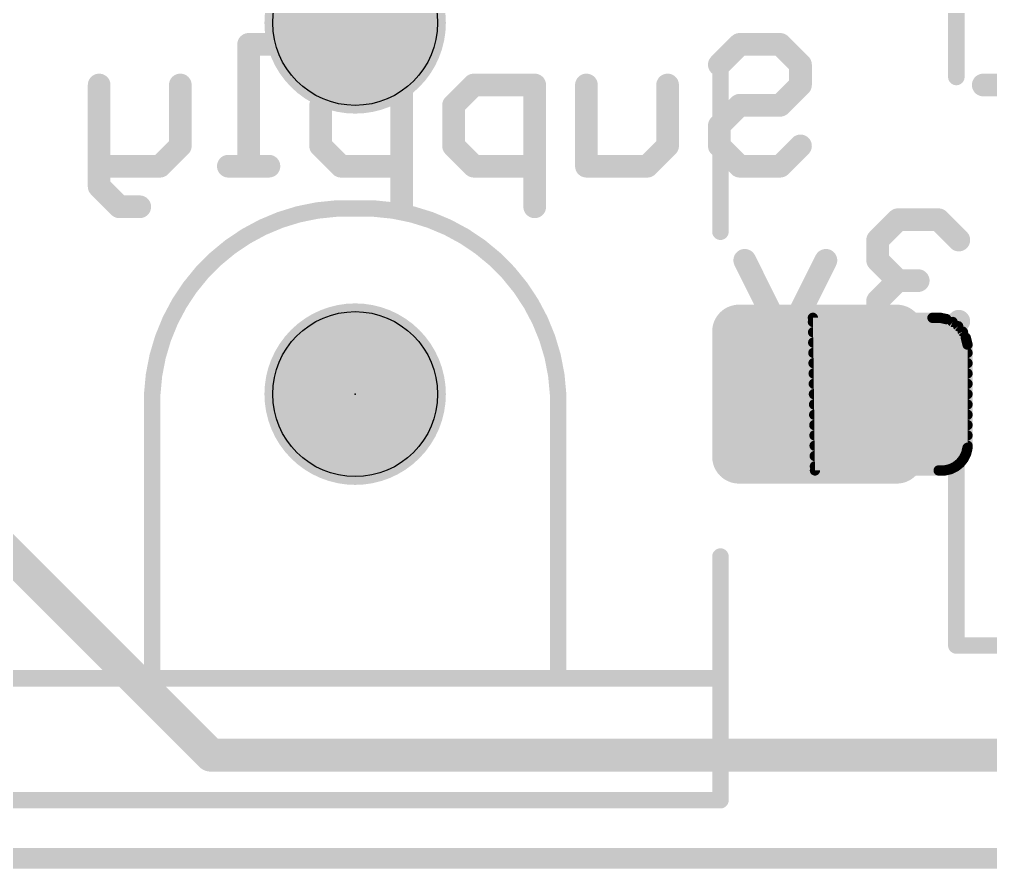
# Model space of a CAD drawing. Extents: x -128 to 56, y -3 to 18.
# Drawn here: x 14.15 to 26.12, y -0.13 to 10.33 of the extents above; entities that cross this region are included whole.
import ezdxf

# ---------------------------------------------------------------- set-up
doc = ezdxf.new("R2010")
doc.units = 0
for name, color, linetype in [('1', 12, 'CONTINUOUS'), ('16', 132, 'CONTINUOUS'), ('20', 53, 'CONTINUOUS'), ('21', 53, 'CONTINUOUS'), ('22', 53, 'CONTINUOUS'), ('23', 53, 'CONTINUOUS'), ('29', 253, 'CONTINUOUS'), ('30', 253, 'CONTINUOUS'), ('31', 253, 'CONTINUOUS'), ('51', 53, 'CONTINUOUS')]:
    doc.layers.add(name, color=color, linetype=linetype)

# ---------------------------------------------------------------- blocks, each defined once
blk = doc.blocks.new('RECT320000X384000R30')
at = {"const_width": 0.3}
blk.add_lwpolyline([(0.85, -0.9), (0.85, 0.9, 0.4142), (0.7, 1.05), (-0.7, 1.05, 0.4142), (-0.85, 0.9), (-0.85, -0.9, 0.4142), (-0.7, -1.05), (0.7, -1.05, 0.4142)], format="xyb", close=True, dxfattribs=at)
blk.add_solid([(-0.7254, -0.9254), (0.7254, -0.9254), (-0.7254, 0.9254), (0.7254, 0.9254)])
blk = doc.blocks.new('RECT352512X416512R30')
at = {"const_width": 0.3305}
blk.add_lwpolyline([(0.9364, -0.9711), (0.9364, 0.9711, 0.4142), (0.7711, 1.1364), (-0.7711, 1.1364, 0.4142), (-0.9364, 0.9711), (-0.9364, -0.9711, 0.4142), (-0.7711, -1.1364), (0.7711, -1.1364, 0.4142)], format="xyb", close=True, dxfattribs=at)
blk.add_solid([(-0.7965, -0.9965), (0.7965, -0.9965), (-0.7965, 0.9965), (0.7965, 0.9965)])

msp = doc.modelspace()

# ---------------------------------------------------------------- linework, layer by layer
at = {"layer": '1'}
for points, const_width in [([(12.7, 5.08), (16.51, 1.27)], 0.4064), ([(16.51, 1.27), (33.02, 1.27)], 0.4064), ([(54.61, 0), (0, 0)], 0.254)]:
    msp.add_lwpolyline(points, dxfattribs=dict(at, const_width=const_width))
at = {"layer": '1', "const_width": 0.2032}
for points in [[(16.51, 1.3716, 1), (16.51, 1.1684)], [(16.4382, 1.1982, 1), (16.5818, 1.3418)]]:
    msp.add_lwpolyline(points, format="xyb", dxfattribs=at)
at = {"layer": '16', "const_width": 0.254}
msp.add_lwpolyline([(54.61, 0), (0, 0)], dxfattribs=at)
at = {"layer": '20', "const_width": 0.2032}
msp.add_lwpolyline([(0, 0), (54.61, 0)], dxfattribs=at)
at = {"layer": '20'}
for centre in [(18.288, 10.287), (18.288, 5.715)]:
    msp.add_circle(centre, 1.016, dxfattribs=at)
at = {"layer": '21', "const_width": 0.2032}
for points in [[(25.694, 9.62), (25.694, 11.62)], [(22.788, 9.815), (22.788, 7.715)], [(15.788, 2.215), (15.788, 5.715)], [(20.788, 5.715), (20.788, 2.215)], [(25.694, 2.62), (25.694, 5.62)], [(22.788, 3.715), (22.788, 2.215)], [(25.694, 2.62), (30.694, 2.62)], [(13.788, 2.215), (15.788, 2.215)], [(15.788, 2.215), (20.788, 2.215)], [(20.788, 2.215), (22.788, 2.215)]]:
    msp.add_lwpolyline(points, dxfattribs=at)
at = {"layer": '21'}
for points, const_width in [([(22.8388, 9.815, 1), (22.7372, 9.815)], 0.1016), ([(25.6432, 9.62, 1), (25.7448, 9.62)], 0.1016), ([(18.288, 8.001, 0.4142), (15.788, 5.715)], 0.2032), ([(20.788, 5.715, 0.4142), (18.288, 8.001)], 0.2032), ([(18.2857, 8.0517, 1), (18.2903, 7.9503)], 0.1016), ([(18.2857, 7.9503, 1), (18.2903, 8.0517)], 0.1016), ([(22.7372, 7.715, 1), (22.8388, 7.715)], 0.1016), ([(15.8388, 5.715, 1), (15.7372, 5.715)], 0.1016), ([(15.7373, 5.7173, 1), (15.8387, 5.7127)], 0.1016), ([(20.8388, 5.715, 1), (20.7372, 5.715)], 0.1016), ([(20.7373, 5.7127, 1), (20.8387, 5.7173)], 0.1016), ([(25.7448, 5.62, 1), (25.6432, 5.62)], 0.1016), ([(22.8388, 3.715, 1), (22.7372, 3.715)], 0.1016), ([(25.694, 2.6708, 1), (25.694, 2.5692)], 0.1016), ([(25.6432, 2.62, 1), (25.7448, 2.62)], 0.1016), ([(15.788, 2.2658, 1), (15.788, 2.1642)], 0.1016), ([(15.788, 2.1642, 1), (15.788, 2.2658)], 0.1016), ([(20.788, 2.2658, 1), (20.788, 2.1642)], 0.1016), ([(20.788, 2.1642, 1), (20.788, 2.2658)], 0.1016), ([(22.788, 2.1642, 1), (22.788, 2.2658)], 0.1016), ([(15.7372, 2.215, 1), (15.8388, 2.215)], 0.1016), ([(20.7372, 2.215, 1), (20.8388, 2.215)], 0.1016), ([(22.7372, 2.215, 1), (22.8388, 2.215)], 0.1016)]:
    msp.add_lwpolyline(points, format="xyb", dxfattribs=dict(at, const_width=const_width))
at = {"layer": '22', "const_width": 0.2794}
for points in [[(17.2256, 10.0216), (16.9756, 10.0216)], [(16.9756, 10.0216), (16.9756, 8.5217)], [(22.7743, 9.7716), (23.0243, 10.0216)], [(23.0243, 10.0216), (23.5242, 10.0216)], [(23.5242, 10.0216), (23.7742, 9.7716)], [(23.7742, 9.7716), (23.7742, 9.5216)], [(15.1342, 9.5216), (15.1342, 8.2717)], [(16.1342, 9.5216), (16.1342, 8.7717)], [(18.1128, 9.5216), (17.8628, 9.2716)], [(18.8628, 9.5216), (18.1128, 9.5216)], [(18.8628, 8.0217), (18.8628, 9.5216)], [(19.75, 9.5216), (19.5, 9.2716)], [(20.4999, 9.5216), (19.75, 9.5216)], [(20.4999, 8.0217), (20.4999, 9.5216)], [(21.1371, 8.5217), (21.1371, 9.5216)], [(22.1371, 9.5216), (22.1371, 8.7717)], [(23.7742, 9.5216), (23.5242, 9.2716)], [(26.2757, 9.5216), (26.0257, 9.5216)], [(17.8628, 9.2716), (17.8628, 8.7717)], [(19.5, 9.2716), (19.5, 8.7717)], [(23.0243, 9.2716), (22.7743, 9.0217)], [(23.5242, 9.2716), (23.0243, 9.2716)], [(22.7743, 9.0217), (22.7743, 8.7717)], [(16.1342, 8.7717), (15.8842, 8.5217)], [(17.8628, 8.7717), (18.1128, 8.5217)], [(19.5, 8.7717), (19.75, 8.5217)], [(22.1371, 8.7717), (21.8871, 8.5217)], [(22.7743, 8.7717), (23.0243, 8.5217)], [(23.5242, 8.5217), (23.7742, 8.7717)], [(15.8842, 8.5217), (15.1342, 8.5217)], [(17.2256, 8.5217), (16.7256, 8.5217)], [(18.1128, 8.5217), (18.8628, 8.5217)], [(19.75, 8.5217), (20.4999, 8.5217)], [(21.8871, 8.5217), (21.1371, 8.5217)], [(23.0243, 8.5217), (23.5242, 8.5217)], [(15.1342, 8.2717), (15.3842, 8.0217)], [(15.3842, 8.0217), (15.6342, 8.0217)], [(24.9744, 7.8626), (24.7244, 7.6126)], [(25.4744, 7.8626), (24.9744, 7.8626)], [(25.7244, 7.6126), (25.4744, 7.8626)], [(24.7244, 7.6126), (24.7244, 7.3626)], [(23.5872, 6.3627), (23.0873, 7.3626)], [(24.0872, 7.3626), (23.5872, 6.3627)], [(24.7244, 7.3626), (24.9744, 7.1126)], [(24.9744, 7.1126), (24.7244, 6.8627)], [(24.9744, 7.1126), (25.2244, 7.1126)], [(24.7244, 6.8627), (24.7244, 6.6127)], [(24.7244, 6.6127), (24.9744, 6.3627)], [(25.4744, 6.3627), (25.7244, 6.6127)], [(24.9744, 6.3627), (25.4744, 6.3627)]]:
    msp.add_lwpolyline(points, dxfattribs=at)
at = {"layer": '22', "const_width": 0.1397}
for points in [[(16.9756, 10.0914, 1), (16.9756, 9.9517)], [(17.0455, 10.0216, 1), (16.9058, 10.0216)], [(17.2256, 9.9517, 1), (17.2256, 10.0914)], [(23.0243, 10.0914, 1), (23.0243, 9.9517)], [(23.0737, 9.9722, 1), (22.9749, 10.071)], [(23.5736, 10.071, 1), (23.4749, 9.9722)], [(23.5242, 9.9517, 1), (23.5242, 10.0914)], [(22.7249, 9.821, 1), (22.8237, 9.7222)], [(23.8441, 9.7716, 1), (23.7044, 9.7716)], [(23.7248, 9.7222, 1), (23.8236, 9.821)], [(15.2041, 9.5216, 1), (15.0644, 9.5216)], [(16.204, 9.5216, 1), (16.0643, 9.5216)], [(18.1128, 9.5915, 1), (18.1128, 9.4518)], [(18.1622, 9.4722, 1), (18.0634, 9.571)], [(18.9326, 9.5216, 1), (18.7929, 9.5216)], [(18.8628, 9.4518, 1), (18.8628, 9.5915)], [(19.75, 9.5915, 1), (19.75, 9.4518)], [(19.7994, 9.4722, 1), (19.7006, 9.571)], [(20.5698, 9.5216, 1), (20.4301, 9.5216)], [(20.4999, 9.4518, 1), (20.4999, 9.5915)], [(21.207, 9.5216, 1), (21.0673, 9.5216)], [(22.2069, 9.5216, 1), (22.0672, 9.5216)], [(23.7044, 9.5216, 1), (23.8441, 9.5216)], [(23.8236, 9.4722, 1), (23.7248, 9.571)], [(26.0257, 9.5915, 1), (26.0257, 9.4518)], [(17.8134, 9.321, 1), (17.9122, 9.2222)], [(17.9327, 9.2716, 1), (17.793, 9.2716)], [(19.5698, 9.2716, 1), (19.4301, 9.2716)], [(19.4506, 9.321, 1), (19.5494, 9.2222)], [(23.0243, 9.3415, 1), (23.0243, 9.2018)], [(23.0737, 9.2222, 1), (22.9749, 9.321)], [(23.4749, 9.321, 1), (23.5736, 9.2222)], [(23.5242, 9.2018, 1), (23.5242, 9.3415)], [(22.8442, 9.0217, 1), (22.7045, 9.0217)], [(22.7249, 9.0711, 1), (22.8237, 8.9723)], [(16.1836, 8.7223, 1), (16.0848, 8.8211)], [(17.9122, 8.8211, 1), (17.8134, 8.7223)], [(19.5494, 8.8211, 1), (19.4506, 8.7223)], [(22.1865, 8.7223, 1), (22.0877, 8.8211)], [(22.8237, 8.8211, 1), (22.7249, 8.7223)], [(23.8236, 8.7223, 1), (23.7248, 8.8211)], [(16.0643, 8.7717, 1), (16.204, 8.7717)], [(17.793, 8.7717, 1), (17.9327, 8.7717)], [(19.4301, 8.7717, 1), (19.5698, 8.7717)], [(22.0672, 8.7717, 1), (22.2069, 8.7717)], [(22.7045, 8.7717, 1), (22.8442, 8.7717)], [(15.1342, 8.5916, 1), (15.1342, 8.4519)], [(15.8348, 8.5711, 1), (15.9336, 8.4723)], [(15.8842, 8.4519, 1), (15.8842, 8.5916)], [(16.7256, 8.5916, 1), (16.7256, 8.4519)], [(17.2256, 8.4519, 1), (17.2256, 8.5916)], [(18.1128, 8.5916, 1), (18.1128, 8.4519)], [(18.0634, 8.4723, 1), (18.1622, 8.5711)], [(18.8628, 8.4519, 1), (18.8628, 8.5916)], [(19.75, 8.5916, 1), (19.75, 8.4519)], [(19.7006, 8.4723, 1), (19.7994, 8.5711)], [(20.4999, 8.4519, 1), (20.4999, 8.5916)], [(21.1371, 8.5916, 1), (21.1371, 8.4519)], [(21.8377, 8.5711, 1), (21.9365, 8.4723)], [(21.8871, 8.4519, 1), (21.8871, 8.5916)], [(23.0243, 8.5916, 1), (23.0243, 8.4519)], [(22.9749, 8.4723, 1), (23.0737, 8.5711)], [(23.4749, 8.5711, 1), (23.5736, 8.4723)], [(23.5242, 8.4519, 1), (23.5242, 8.5916)], [(16.9058, 8.5217, 1), (17.0455, 8.5217)], [(21.0673, 8.5217, 1), (21.207, 8.5217)], [(15.1836, 8.3211, 1), (15.0848, 8.2223)], [(15.0644, 8.2717, 1), (15.2041, 8.2717)], [(15.3842, 8.0916, 1), (15.3842, 7.9519)], [(15.3348, 7.9723, 1), (15.4336, 8.0711)], [(15.6342, 7.9519, 1), (15.6342, 8.0916)], [(18.7929, 8.0217, 1), (18.9326, 8.0217)], [(20.4301, 8.0217, 1), (20.5698, 8.0217)], [(24.9744, 7.9324, 1), (24.9744, 7.7927)], [(25.0238, 7.8132, 1), (24.925, 7.912)], [(25.5238, 7.912, 1), (25.425, 7.8132)], [(25.4744, 7.7927, 1), (25.4744, 7.9324)], [(24.7943, 7.6126, 1), (24.6546, 7.6126)], [(24.6751, 7.662, 1), (24.7738, 7.5632)], [(25.675, 7.5632, 1), (25.7738, 7.662)], [(23.1498, 7.3939, 1), (23.0248, 7.3314)], [(24.1497, 7.3314, 1), (24.0247, 7.3939)], [(24.6546, 7.3626, 1), (24.7943, 7.3626)], [(24.7738, 7.412, 1), (24.6751, 7.3132)], [(24.9744, 7.1825, 1), (24.9744, 7.0428)], [(25.0238, 7.0632, 1), (24.925, 7.162)], [(24.925, 7.0632, 1), (25.0238, 7.162)], [(25.2244, 7.0428, 1), (25.2244, 7.1825)], [(24.7943, 6.8627, 1), (24.6546, 6.8627)], [(24.6751, 6.9121, 1), (24.7738, 6.8133)], [(24.7738, 6.6621, 1), (24.6751, 6.5633)], [(25.7738, 6.5633, 1), (25.675, 6.6621)], [(24.6546, 6.6127, 1), (24.7943, 6.6127)], [(23.5248, 6.3939, 1), (23.6497, 6.3315)], [(23.5248, 6.3315, 1), (23.6497, 6.3939)], [(24.9744, 6.4325, 1), (24.9744, 6.2929)], [(24.925, 6.3133, 1), (25.0238, 6.4121)], [(25.425, 6.4121, 1), (25.5238, 6.3133)], [(25.4744, 6.2929, 1), (25.4744, 6.4325)]]:
    msp.add_lwpolyline(points, format="xyb", dxfattribs=at)
at = {"layer": '23'}
msp.add_point((18.288, 5.715), dxfattribs=at)
at = {"layer": '29', "const_width": 1.1176}
for points in [[(18.288, 9.7282, 1), (18.288, 10.8458, 1), (18.288, 9.7282)], [(18.288, 5.1562, 1), (18.288, 6.2738, 1), (18.288, 5.1562)]]:
    msp.add_lwpolyline(points, format="xyb", dxfattribs=at)
at = {"layer": '30', "const_width": 1.1176}
for points in [[(18.288, 9.7282, 1), (18.288, 10.8458, 1), (18.288, 9.7282)], [(18.288, 5.1562, 1), (18.288, 6.2738, 1), (18.288, 5.1562)]]:
    msp.add_lwpolyline(points, format="xyb", dxfattribs=at)
at = {"layer": '31', "const_width": 0.0635}
for points in [[(23.9268, 6.6866, 1), (23.9268, 6.6231)], [(23.9585, 6.6552, 1), (23.8951, 6.6544)], [(25.3994, 6.6865, 1), (25.4006, 6.6231)], [(25.4, 6.6231, 1), (25.4, 6.6866)], [(25.4925, 6.6876, 1), (25.4796, 6.6255)], [(25.4867, 6.6248, 1), (25.4854, 6.6883)], [(25.5835, 6.668, 1), (25.5571, 6.6102)], [(25.5639, 6.608, 1), (25.5768, 6.6702)], [(23.9275, 6.6357, 1), (23.9275, 6.5723)], [(25.6679, 6.6286, 1), (25.6293, 6.5781)], [(25.6354, 6.5745, 1), (25.6618, 6.6322)], [(25.6472, 6.5723, 1), (25.6472, 6.6357)], [(25.7414, 6.5714, 1), (25.6926, 6.5308)], [(25.6977, 6.5258, 1), (25.7363, 6.5763)], [(23.9292, 6.5088, 1), (23.9292, 6.4453)], [(25.8003, 6.4992, 1), (25.7437, 6.4705)], [(25.7476, 6.4646, 1), (25.7964, 6.5052)], [(25.776, 6.4453, 1), (25.776, 6.5088)], [(25.8417, 6.4158, 1), (25.7801, 6.4004)], [(23.9309, 6.3818, 1), (23.9309, 6.3183)], [(25.7826, 6.3938, 1), (25.8393, 6.4225)], [(25.8636, 6.3246, 1), (25.8001, 6.3246)], [(25.801, 6.3169, 1), (25.8626, 6.3323)], [(25.8255, 6.3183, 1), (25.8255, 6.3818)], [(23.9326, 6.2547, 1), (23.9326, 6.1913)], [(25.8318, 6.1913, 1), (25.8318, 6.2547)], [(23.9344, 6.1277, 1), (23.9344, 6.0643)], [(25.8318, 6.0643, 1), (25.8318, 6.1277)], [(23.9361, 6.0008, 1), (23.9361, 5.9373)], [(25.8318, 5.9373, 1), (25.8318, 6.0008)], [(23.9378, 5.8738, 1), (23.9378, 5.8103)], [(25.8318, 5.8103, 1), (25.8318, 5.8738)], [(23.9395, 5.7467, 1), (23.9395, 5.6833)], [(25.8318, 5.6833, 1), (25.8318, 5.7467)], [(23.9412, 5.6197, 1), (23.9412, 5.5563)], [(25.8318, 5.5563, 1), (25.8318, 5.6197)], [(23.9429, 5.4928, 1), (23.9429, 5.4293)], [(25.8318, 5.4293, 1), (25.8318, 5.4928)], [(23.9446, 5.3658, 1), (23.9446, 5.3023)], [(25.8318, 5.3023, 1), (25.8318, 5.3658)], [(23.9464, 5.2387, 1), (23.9464, 5.1753)], [(25.8318, 5.1753, 1), (25.8318, 5.2387)], [(23.9481, 5.1117, 1), (23.9481, 5.0483)], [(25.8439, 4.9709, 1), (25.7869, 4.9989)], [(25.8001, 5.0546, 1), (25.8636, 5.0546)], [(25.8627, 5.0473, 1), (25.8009, 5.0619)], [(25.8318, 5.0483, 1), (25.8318, 5.1117)], [(23.9498, 4.9848, 1), (23.9498, 4.9213)], [(25.7141, 4.8849, 1), (25.7635, 4.845)], [(25.7584, 4.84, 1), (25.7192, 4.8899)], [(25.7553, 4.9346, 1), (25.8123, 4.9066)], [(25.8085, 4.9006, 1), (25.7591, 4.9406)], [(25.7845, 4.9922, 1), (25.8463, 4.9776)], [(25.7997, 4.9213, 1), (25.7997, 4.9848)], [(23.9515, 4.8578, 1), (23.9515, 4.7943)], [(23.9205, 4.7748, 1), (23.9839, 4.7756)], [(23.9522, 4.8069, 1), (23.9522, 4.7435)], [(25.4764, 4.8069, 1), (25.476, 4.7435)], [(25.4762, 4.7435, 1), (25.4762, 4.8069)], [(25.541, 4.8057, 1), (25.5546, 4.7437)], [(25.5476, 4.7429, 1), (25.548, 4.8064)], [(25.6042, 4.8188, 1), (25.6313, 4.7614)], [(25.6246, 4.7591, 1), (25.6109, 4.8211)], [(25.6629, 4.8457, 1), (25.7021, 4.7957)], [(25.696, 4.792, 1), (25.6689, 4.8494)], [(25.6892, 4.7943, 1), (25.6892, 4.8578)]]:
    msp.add_lwpolyline(points, format="xyb", dxfattribs=at)
at = {"layer": '31', "const_width": 0.127}
for points in [[(25.4, 6.6548), (23.9268, 6.6548)], [(23.9268, 6.6548), (23.9522, 4.7752)], [(25.4861, 6.6566), (25.4, 6.6548)], [(25.5703, 6.6391), (25.4861, 6.6566)], [(25.6486, 6.6034), (25.5703, 6.6391)], [(23.9275, 6.604), (25.6472, 6.604)], [(25.717, 6.5511), (25.6486, 6.6034)], [(25.772, 6.4849), (25.717, 6.5511)], [(23.9292, 6.477), (25.776, 6.477)], [(25.8109, 6.4081), (25.772, 6.4849)], [(25.8318, 6.3246), (25.8109, 6.4081)], [(23.9309, 6.35), (25.8255, 6.35)], [(25.8318, 5.0546), (25.8318, 6.3246)], [(23.9326, 6.223), (25.8318, 6.223)], [(23.9344, 6.096), (25.8318, 6.096)], [(23.9361, 5.969), (25.8318, 5.969)], [(23.9378, 5.842), (25.8318, 5.842)], [(23.9395, 5.715), (25.8318, 5.715)], [(23.9412, 5.588), (25.8318, 5.588)], [(23.9429, 5.461), (25.8318, 5.461)], [(23.9446, 5.334), (25.8318, 5.334)], [(23.9464, 5.207), (25.8318, 5.207)], [(23.9481, 5.08), (25.8318, 5.08)], [(25.7838, 4.9206), (25.8154, 4.9849)], [(25.8154, 4.9849), (25.8318, 5.0546)], [(23.9498, 4.953), (25.7997, 4.953)], [(25.6825, 4.8207), (25.7388, 4.865)], [(25.7388, 4.865), (25.7838, 4.9206)], [(23.9515, 4.826), (25.6892, 4.826)], [(23.9522, 4.7752), (25.4762, 4.7752)], [(25.4762, 4.7752), (25.5478, 4.7747)], [(25.5478, 4.7747), (25.6177, 4.7901)], [(25.6177, 4.7901), (25.6825, 4.8207)]]:
    msp.add_lwpolyline(points, dxfattribs=at)
at = {"layer": '51', "const_width": 0.2032}
for points in [[(22.788, 2.215), (22.788, 0.715)], [(13.788, 0.715), (22.788, 0.715)]]:
    msp.add_lwpolyline(points, dxfattribs=at)
at = {"layer": '51', "const_width": 0.1016}
for points in [[(22.8388, 2.215, 1), (22.7372, 2.215)], [(22.7372, 0.715, 1), (22.8388, 0.715)], [(22.788, 0.6642, 1), (22.788, 0.7658)]]:
    msp.add_lwpolyline(points, format="xyb", dxfattribs=at)

# ---------------------------------------------------------------- block references
at = {"layer": '1', "rotation": 90}
msp.add_blockref('RECT320000X384000R30', (23.988, 5.715), dxfattribs=at)
at = {"layer": '29', "rotation": 90}
msp.add_blockref('RECT352512X416512R30', (23.988, 5.715), dxfattribs=at)
at = {"layer": '31', "rotation": 90}
msp.add_blockref('RECT320000X384000R30', (23.988, 5.715), dxfattribs=at)

doc.saveas('drawing.dxf')
